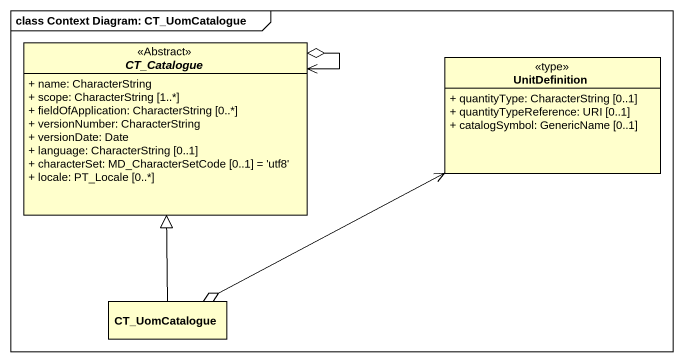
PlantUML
@startuml
mainframe class Context Diagram: CT_UomCatalogue
hide circle
hide empty members
skinparam classAttributeIconSize 0
abstract class CT_Catalogue <<Abstract>> {
  + name: CharacterString
  + scope: CharacterString [1..*]
  + fieldOfApplication: CharacterString [0..*]
  + versionNumber: CharacterString
  + versionDate: Date
  + language: CharacterString [0..1]
  + characterSet: MD_CharacterSetCode [0..1] = 'utf8'
  + locale: PT_Locale [0..*]
}
class UnitDefinition <<type>> {
  + quantityType: CharacterString [0..1]
  + quantityTypeReference: URI [0..1]
  + catalogSymbol: GenericName [0..1]
}
class CT_UomCatalogue
CT_Catalogue <--o CT_Catalogue
CT_UomCatalogue -up-|> CT_Catalogue
CT_UomCatalogue o-right-> UnitDefinition
@enduml
